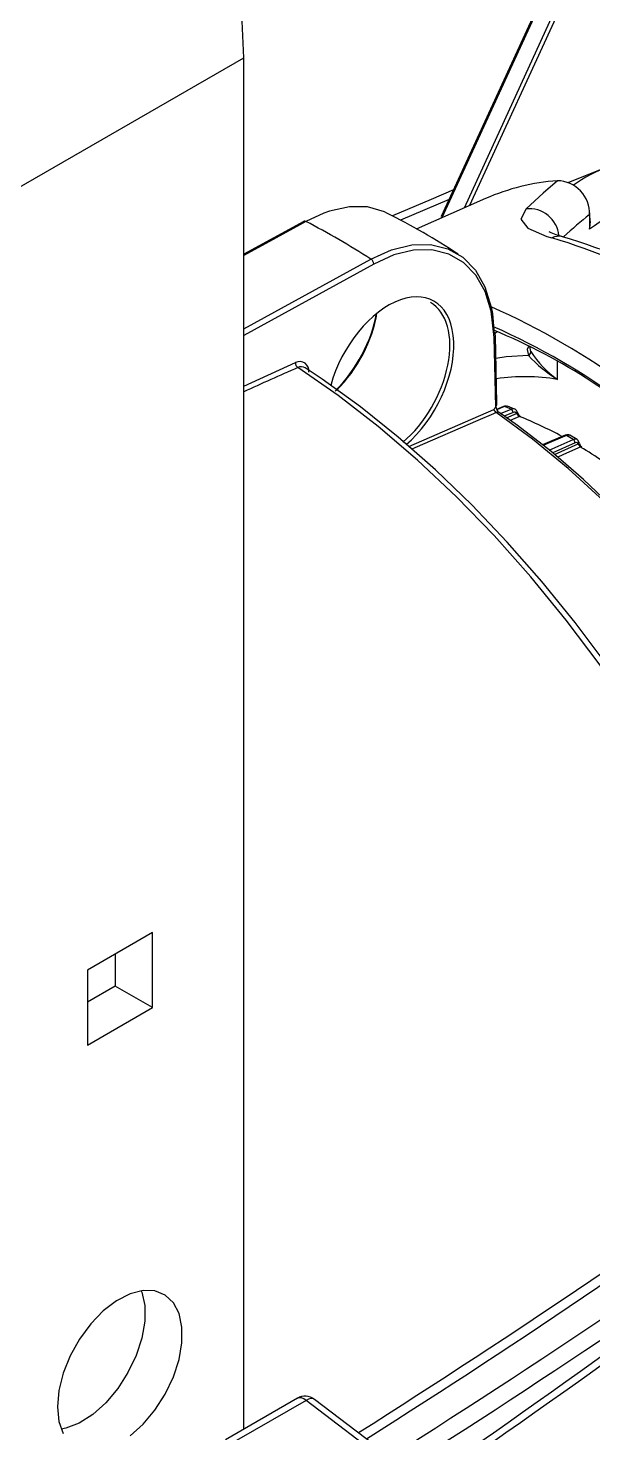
# Model space of a CAD drawing. Extents: x 6 to 134, y 1 to 99.
# Drawn here: x 99.19 to 101.21, y 81.55 to 86.57 of the extents above; entities that cross this region are included whole.
import ezdxf

# ---------------------------------------------------------------- set-up
doc = ezdxf.new("R2010")
doc.units = 0
doc.header["$MEASUREMENT"] = 0
doc.layers.add('OBJECT', color=7, linetype='CONTINUOUS')

msp = doc.modelspace()

# ---------------------------------------------------------------- linework, layer by layer
at = {"layer": 'OBJECT'}
for p, q in [((101.1179, 86.8695), (100.6701, 85.8927)), ((101.1205, 86.8647), (100.6728, 85.8884)), ((100.7526, 85.9237), (101.1707, 86.8357)), ((101.1833, 86.8308), (100.7712, 85.932)), ((99.0808, 85.9499), (99.9647, 86.4601)), ((99.9647, 81.5618), (99.9647, 86.4601)), ((101.2654, 86.0702), (101.1243, 86.0148)), ((100.6983, 85.9544), (100.5249, 85.8802)), ((100.8285, 85.9573), (100.5811, 85.8478)), ((101.1991, 85.8998), (101.1991, 85.8483)), ((101.2009, 85.8744), (101.2009, 85.9057)), ((100.1799, 85.8759), (99.9647, 85.7586)), ((101.2019, 85.8849), (101.2009, 85.8845)), ((99.9647, 85.4918), (100.4191, 85.7414)), ((100.4289, 85.7235), (99.9647, 85.4686)), ((100.8703, 85.4816), (100.8592, 85.4727)), ((100.8647, 85.2134), (100.8592, 85.4606)), ((100.869, 85.2265), (100.8636, 85.4667)), ((100.99, 85.4109), (100.9859, 85.4287)), ((99.9647, 85.2874), (100.1493, 85.3718)), ((101.0848, 85.3116), (101.0848, 85.377)), ((100.5542, 85.0718), (100.8578, 85.2036)), ((100.8923, 85.2145), (100.8677, 85.2044)), ((100.8816, 85.1896), (100.9193, 85.2056)), ((100.9266, 85.1937), (100.8949, 85.1802)), ((100.9029, 85.1745), (100.9391, 85.1899)), ((100.9319, 85.2057), (100.9062, 85.2154)), ((101.1128, 85.1117), (101.032, 85.0774)), ((101.0558, 85.059), (101.1415, 85.0973)), ((101.1549, 85.0969), (101.1289, 85.1119)), ((101.1477, 85.0845), (101.0681, 85.0489)), ((101.0742, 85.0437), (101.1587, 85.0815)), ((101.1633, 85.082), (101.1633, 85.0819)), ((99.6387, 83.3357), (99.4068, 83.2018)), ((99.6387, 83.0679), (99.6387, 83.3357)), ((99.5058, 83.2589), (99.5058, 83.1446)), ((99.4068, 83.2018), (99.4068, 82.934)), ((99.5058, 83.1446), (99.4068, 83.0875)), ((99.6387, 83.0679), (99.5058, 83.1446)), ((99.4068, 82.934), (99.6387, 83.0679)), ((100.1567, 81.6726), (99.9001, 81.5245)), ((100.1875, 81.6646), (99.9395, 81.5214)), ((100.5197, 81.4124), (100.1875, 81.6646)), ((100.5536, 81.4136), (100.2174, 81.6688))]:
    msp.add_line(p, q, dxfattribs=at)
at = {"layer": 'OBJECT', "flags": 128}
for points in [[(99.9647, 86.4601), (99.9596, 86.5903), (99.9444, 86.7251), (99.9191, 86.8636), (99.8841, 87.0046), (99.8396, 87.1468), (99.7859, 87.2889), (99.7236, 87.4299), (99.6532, 87.5686), (99.5752, 87.7036), (99.4904, 87.8339), (99.3995, 87.9583), (99.3031, 88.0759), (99.2023, 88.1855), (99.0978, 88.2863), (98.9904, 88.3774), (98.8812, 88.4581), (98.7711, 88.5275)], [(101.0853, 86.021), (101.0338, 85.9767), (100.973, 85.9205)], [(100.7137, 85.9879), (100.6342, 85.9539), (100.4966, 85.895)], [(100.4759, 85.9047), (100.467, 85.9103), (100.4073, 85.9272), (100.3426, 85.9278), (100.2709, 85.9121), (100.2503, 85.9048), (100.1868, 85.8754)], [(100.973, 85.9205), (100.9544, 85.8838), (100.9788, 85.8512), (101.0468, 85.8221), (101.0652, 85.817)], [(100.1868, 85.8754), (100.1656, 85.8639), (100.0806, 85.8175), (99.9647, 85.7544)], [(101.2004, 85.8744), (101.1992, 85.8488), (101.1991, 85.8483)], [(100.4191, 85.7414), (100.4919, 85.7742), (100.5647, 85.7919), (100.6313, 85.7932), (100.6938, 85.778), (100.7469, 85.7476), (100.792, 85.7011), (100.8256, 85.6424), (100.8484, 85.5698), (100.8526, 85.5473), (100.8592, 85.4725)], [(101.1038, 85.8211), (101.0804, 85.8275), (101.0621, 85.8347), (101.055, 85.8383), (101.0555, 85.8379)], [(100.8592, 85.4606), (100.8485, 85.5556), (100.8265, 85.6256), (100.7932, 85.684), (100.7497, 85.7288), (100.6972, 85.7591), (100.637, 85.7739), (100.571, 85.7728), (100.501, 85.7558), (100.4289, 85.7235)], [(100.9812, 85.3966), (100.9019, 85.3917), (100.8654, 85.3863)], [(100.9826, 85.4311), (100.9767, 85.4186), (100.9812, 85.3966)], [(102.0175, 82.662), (101.9638, 82.8484), (101.901, 83.0355), (101.8295, 83.2223), (101.7496, 83.408), (101.6616, 83.5918), (101.566, 83.7727), (101.4632, 83.95), (101.3537, 84.1228), (101.238, 84.2903), (101.1166, 84.4518), (100.9901, 84.6064), (100.8591, 84.7535), (100.7241, 84.8924), (100.5859, 85.0225), (100.445, 85.143), (100.3022, 85.2536), (100.158, 85.3536)], [(102.0277, 82.6921), (102.0107, 82.7548), (101.9567, 82.9313), (101.8947, 83.108), (101.8249, 83.2842), (101.7477, 83.4591), (101.6634, 83.6321), (101.5723, 83.8024), (101.4748, 83.9693), (101.3713, 84.1321), (101.2622, 84.2903), (101.1479, 84.443), (101.029, 84.5898), (100.9059, 84.73), (100.779, 84.863), (100.649, 84.9882), (100.5163, 85.1052), (100.3814, 85.2135), (100.2449, 85.3125), (100.1846, 85.3528)], [(100.8664, 85.1928), (100.8564, 85.1885), (100.8003, 85.1641), (100.5755, 85.0665), (100.5652, 85.0621)], [(100.8647, 85.2134), (100.868, 85.22), (100.8689, 85.2266)], [(102.1999, 83.3513), (102.139, 83.52), (102.069, 83.6879), (101.9905, 83.8539), (101.9039, 84.0169), (101.8098, 84.176), (101.7088, 84.3301), (101.6016, 84.4782), (101.4887, 84.6195), (101.3709, 84.7529), (101.249, 84.8777), (101.1238, 84.9931), (100.996, 85.0984), (100.8664, 85.1928)], [(100.8956, 85.2144), (100.8812, 85.2085), (100.8684, 85.2033)], [(102.2057, 83.3584), (102.1773, 83.4401), (102.1175, 83.5951), (102.0502, 83.7489), (101.9757, 83.9008), (101.8946, 84.05), (101.8072, 84.1957), (101.7139, 84.337), (101.6153, 84.4733), (101.5119, 84.6038), (101.4043, 84.7278), (101.2929, 84.8447), (101.1785, 84.9538), (101.0616, 85.0546), (100.9427, 85.1464), (100.8767, 85.193)], [(100.9071, 85.2146), (100.9029, 85.2158), (100.8956, 85.2144)], [(100.9193, 85.2056), (100.927, 85.207), (100.9305, 85.2058)], [(100.9415, 85.1869), (100.9407, 85.1883), (100.9391, 85.1899)], [(100.9444, 85.1897), (100.9428, 85.1933), (100.9405, 85.1976)], [(100.9491, 85.1792), (100.9412, 85.1758), (100.9162, 85.1651)], [(101.1175, 85.1112), (101.1033, 85.1051), (101.0466, 85.0811), (101.0341, 85.0758)], [(101.13, 85.1112), (101.1244, 85.1127), (101.1175, 85.1112)], [(101.1415, 85.0973), (101.1488, 85.0989), (101.1538, 85.0974)], [(101.1603, 85.0897), (101.1586, 85.0934), (101.1538, 85.0974)], [(101.1633, 85.0819), (101.1622, 85.0858), (101.1606, 85.0898)], [(101.1676, 85.07), (101.1598, 85.0665), (101.1043, 85.0417), (101.086, 85.0335)], [(101.1587, 85.0815), (101.1562, 85.0845), (101.1526, 85.0856), (101.1477, 85.0845)], [(101.1607, 85.0787), (101.16, 85.08), (101.1587, 85.0815)], [(99.5588, 81.5382), (99.6052, 81.5799), (99.6478, 81.6305), (99.6845, 81.6877), (99.7136, 81.7488), (99.7338, 81.8109), (99.7442, 81.8712), (99.7442, 81.9268), (99.7338, 81.9752), (99.7136, 82.014), (99.6845, 82.0414), (99.6478, 82.0563), (99.6052, 82.0577), (99.5588, 82.0458), (99.5107, 82.0211), (99.4632, 81.9846), (99.4184, 81.9382), (99.3786, 81.884), (99.3454, 81.8245), (99.3206, 81.7625), (99.3052, 81.7009), (99.3, 81.6426)], [(99.5991, 82.0569), (99.6009, 82.0519), (99.6113, 82.0036), (99.6113, 81.948), (99.6009, 81.8877), (99.5807, 81.8255), (99.5515, 81.7644), (99.5148, 81.7072), (99.4723, 81.6566), (99.4259, 81.6149), (99.3778, 81.5842), (99.3302, 81.5657), (99.3135, 81.5622)], [(99.3, 81.6426), (99.3052, 81.5903), (99.3206, 81.5465)]]:
    msp.add_lwpolyline(points, dxfattribs=at)
at = {"layer": 'OBJECT'}
for centre, radius, start, end in [((101.4418, 85.5854), 0.5158, 109.7741, 125.5618), ((101.1435, 85.2365), 0.7867, 94.2428, 113.6074), ((101.0828, 85.9046), 0.1164, 357.6347, 88.7609), ((99.2638, 83.5117), 2.6833, 56.863, 63.1368), ((100.6745, 85.8922), 0.00451, 172.5023, 241.095), ((100.9841, 85.8143), 0.1068, 5.9004, 95.9654), ((101.1899, 85.9059), 0.0111, 326.7516, 359.2793), ((101.1127, 85.873), 0.0899, 344.0476, 15.9524), ((100.1829, 85.8693), 0.00732, 57.7874, 114.362), ((98.7686, 83.1506), 3.0718, 57.501, 62.5044), ((101.0896, 85.7666), 0.056, 76.337, 115.8523), ((100.4745, 83.8312), 2.0717, 46.5717, 73.4337), ((100.5145, 83.8291), 2.077, 46.6381, 73.5447), ((100.4062, 85.7226), 0.0228, 2.1912, 55.3913), ((99.8269, 83.2419), 2.5427, 40.4179, 66.3137), ((99.8434, 83.2174), 2.4971, 41.0773, 66.0623), ((100.0331, 83.4948), 2.1561, 46.3923, 67.5089), ((100.8564, 85.4658), 0.00726, 7.1483, 67.2105), ((100.8563, 85.4673), 0.00728, 293.3876, 355.6021), ((100.9748, 85.4104), 0.0151, 294.8511, 2.1213), ((101.3563, 85.748), 0.514, 223.1228, 238.1132), ((101.2924, 85.6048), 0.3592, 212.6566, 234.7063), ((108.3096, 66.8376), 20.2309, 113.76125, 114.36081), ((100.1642, 85.3417), 0.0336, 352.0954, 116.274), ((100.1706, 85.3708), 0.0213, 177.2104, 233.803), ((100.1703, 85.3305), 0.0261, 57.231, 117.9648), ((100.97, 84.6081), 0.7128, 80.7271, 98.3053), ((100.6506, 85.3568), 0.2578, 323.5262, 326.1939), ((100.8782, 85.211), 0.0217, 199.9396, 236.8933), ((100.8936, 85.2159), 0.0285, 182.6504, 233.658), ((100.8717, 85.1837), 0.0106, 61.5579, 120.1025), ((100.8939, 85.2102), 0.00453, 67.3673, 110.8971), ((100.9001, 85.2006), 0.0156, 63.4273, 119.61), ((100.4562, 84.0023), 1.2894, 68.9502, 70.0712), ((100.9131, 85.1936), 0.0135, 0.3909, 62.928), ((100.9308, 85.1853), 0.0094, 29.0743, 116.7941), ((100.9275, 85.1929), 0.0136, 19.6803, 77.2725), ((100.9343, 85.1949), 0.00695, 313.6141, 23.4988), ((100.9404, 85.191), 0.00419, 285.7251, 342.1932), ((100.9567, 85.1942), 0.0168, 205.529, 243.2912), ((100.9604, 85.1943), 0.0166, 195.9134, 243.3037), ((100.9513, 85.1746), 0.00506, 70.9603, 115.1992), ((100.4097, 83.8319), 1.4512, 61.5484, 68.1798), ((101.1146, 85.1069), 0.0052, 56.0524, 110.3454), ((101.1215, 85.0992), 0.0145, 55.1288, 117.2285), ((100.2756, 83.625), 1.7081, 59.538, 60.4673), ((101.1339, 85.0857), 0.0138, 355.042, 56.7493), ((101.1535, 85.0871), 0.00769, 312.7682, 20.611), ((101.1593, 85.0825), 0.0041, 289.7387, 351.5799), ((101.1778, 85.0851), 0.0183, 200.6071, 236.0912), ((101.1828, 85.0867), 0.02, 193.6015, 236.2702), ((101.1697, 85.066), 0.00448, 64.4763, 118.4088), ((100.1918, 83.4518), 1.8895, 53.1386, 58.9097), ((82.9998, 108.9921), 32.4799, 302.33877, 305.83976), ((83.3177, 108.5114), 31.938, 302.34128, 305.88635), ((83.0717, 109.0017), 32.5831, 302.31055, 305.9358), ((82.4854, 109.8689), 33.6905, 302.40382, 305.88286), ((78.3506, 113.593), 39.1573, 304.61957, 307.5858), ((80.3033, 110.9161), 35.8698, 304.43905, 307.67733), ((79.5135, 114.0617), 39.3496, 302.45819, 305.43116), ((77.2298, 115.1491), 41.5834, 304.26075, 307.12198), ((79.1302, 112.5085), 38.3471, 304.12244, 307.20305), ((100.1841, 81.6297), 0.0506, 49.3661, 122.7195)]:
    msp.add_arc(centre, radius, start, end, dxfattribs=at)
for centre, major_axis, ratio, start_param, end_param in [((99.8544, 82.289), (1.8008, 3.6781), 0.229586, 0.196799, 0.389801), ((100.0216, 82.5542), (1.714, 3.5313), 0.23222, 0.45614, 0.516776), ((100.4875, 85.3088), (0.1541, 0.2834), 0.590791, 4.1393, 8.228245), ((100.2155, 85.4658), (0.168, 0.2754), 0.563496, 4.303705, 5.32534), ((100.2226, 85.4615), (0.163, 0.2667), 0.563044, 4.305415, 5.354674), ((100.4804, 85.3126), (0.1491, 0.2747), 0.591211, 4.125987, 6.267634), ((100.1836, 81.616), (-0.0254, 0.0574), 0.506157, 5.464946, 6.337529), ((100.1836, 81.616), (0.0325, 0.0537), 0.485137, 6.232531, 7.0867)]:
    msp.add_ellipse(centre, major_axis=major_axis, ratio=ratio, start_param=start_param, end_param=end_param, dxfattribs=at)

doc.saveas('drawing.dxf')
